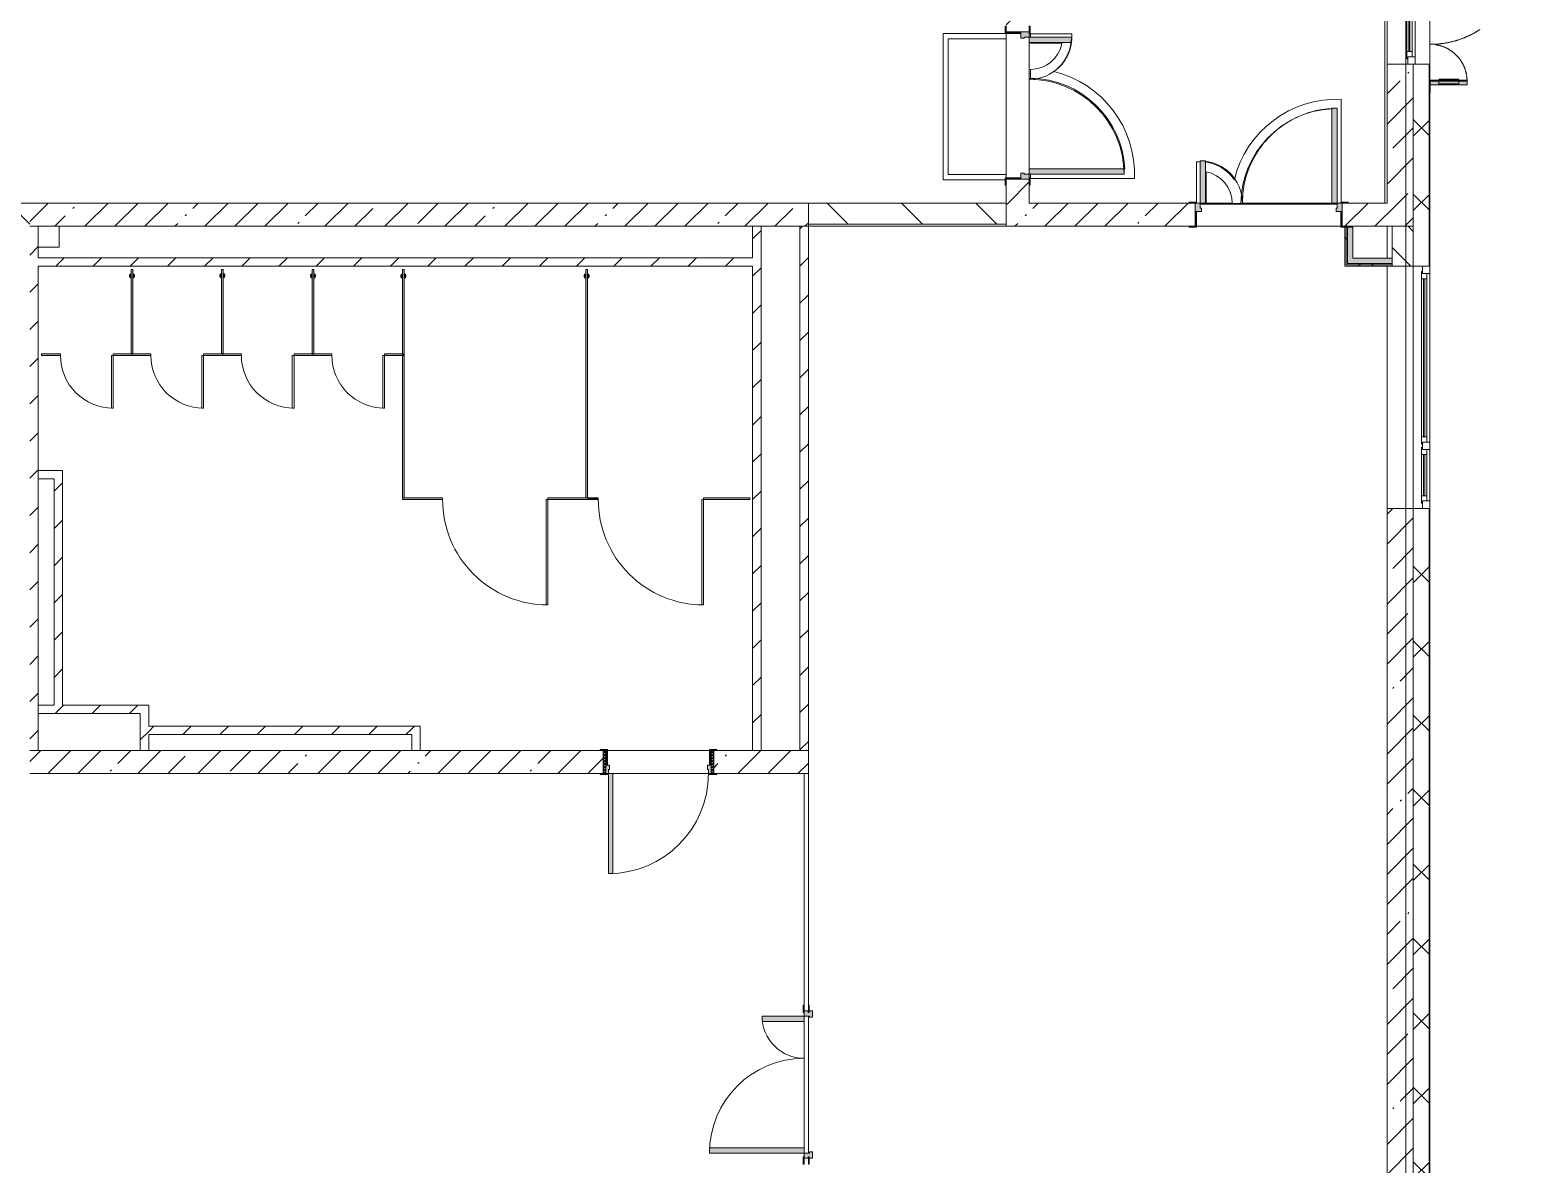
# Model space of a CAD drawing. Header units: millimetres. Extents: x 35098 to 231722, y -8553 to 29000.
# Drawn here: x 216642 to 230817, y 1470 to 12246 of the extents above; entities that cross this region are included whole.
import ezdxf

# ---------------------------------------------------------------- set-up
doc = ezdxf.new("R2010")
doc.units = ezdxf.units.MM
doc.linetypes.add('200_ШТРИХ__ш1_п0_6_', pattern=[800, 500, -300])
doc.linetypes.add('Осевая', pattern=[3175, 635, -476.25, 1587.5, -476.25])
for name, color, linetype, lineweight in [('A-DETL-MBND-1', 7, '200_ШТРИХ__ш1_п0_6_', 9), ('A-DOOR-6', 7, 'Continuous', 5), ('A-GENM-2', 7, 'Continuous', 5), ('A-GLAZ-2', 7, 'Continuous', 5), ('A-WALL', 7, 'Continuous', 9), ('A-WALL-4', 7, 'Continuous', 5), ('I-WALL-3', 7, 'Continuous', 5), ('Оси', 7, 'Continuous', 9), ('Оси-2', 7, 'Осевая', 9)]:
    doc.layers.add(name, color=color, linetype=linetype, lineweight=lineweight)
for name, color, linetype, lineweight, true_color in [('A-DOOR-2', 7, 'Continuous', 5, 0xaaaaaa), ('A-DOOR-3', 7, 'Continuous', 5, 0xe2e2e2), ('A-DOOR-FRAM-1', 7, 'Continuous', 5, 0xe2e2e2), ('A-DOOR-FRAM-2', 7, 'Continuous', 5, 0xaaaaaa), ('A-FLOR-1', 7, 'Continuous', 5, 0xaaaaaa), ('A-GENM-3', 7, 'Continuous', 5, 0xe2ddcd), ('I-WALL-2', 7, 'Continuous', 9, 0xe7e7e7)]:
    doc.layers.add(name, color=color, linetype=linetype, lineweight=lineweight, true_color=true_color)
pattern_1 = [(45, (104712.32, 0), (-176.7767, 176.7767), [])]
pattern_2 = [(45, (104712.3, 0), (-285.1231, 285.1231), []), (45, (104997.44, 0), (-285.1231, 285.1231), [504.031, -100.806, 16.764, -84.042])]
pattern_3 = [(45, (104712.3, 0), (-530.33, 530.33), []), (135, (104712.3, 0), (-530.33, -530.33), [])]

# ---------------------------------------------------------------- blocks, each defined once
blk = doc.blocks.new('110_Дверь_СКБ_2Ст - Д-5_п_ Из игровой в коридор-32679362-2_7_2_птичка')
at = {"layer": 'A-DOOR-3'}
for points in [[(612.5, 110), (662.5, 110), (662.5, 1010), (612.5, 1010), (612.5, 152.6)], [(-587.5, 110), (-587.5, 510), (-637.5, 510), (-637.5, 110)], [(712.5, -110), (712.5, 30), (697.5, 30), (697.5, -110)]]:
    blk.add_hatch(color=256, dxfattribs=at).paths.add_polyline_path(points)
h = blk.add_hatch(color=256, dxfattribs=at)
h.paths.add_polyline_path([(652.5, 30), (712.5, 30), (712.5, 110), (662.5, 110), (662.5, 60), (652.5, 60)])
h.paths.add_polyline_path([(-687.5, 30), (-627.5, 30), (-627.5, 60), (-637.5, 60), (-637.5, 110), (-687.5, 110)])
at = {"layer": 'A-DOOR-FRAM-1'}
for points in [[(-672.5, 110), (-672.5, 118), (-742.5, 118), (-742.5, 110)], [(-672.5, -110), (-672.5, 30), (-687.5, 30), (-687.5, -110)], [(767.5, 110), (767.5, 118), (697.5, 118), (697.5, 110)], [(-672.5, -118), (-672.5, -110), (-742.5, -110), (-742.5, -118)], [(767.5, -118), (767.5, -110), (697.5, -110), (697.5, -118)]]:
    blk.add_hatch(color=256, dxfattribs=at).paths.add_polyline_path(points)
at = {"layer": 'A-DOOR-2'}
for p, q in [((662.5, 1010), (612.5, 1010)), ((612.5, 1010), (612.5, 110)), ((662.5, 110), (662.5, 1010)), ((-637.5, 510), (-637.5, 110)), ((-587.5, 510), (-637.5, 510)), ((-587.5, 110), (-587.5, 510)), ((-637.5, 110), (-587.5, 110)), ((612.5, 110), (662.5, 110))]:
    blk.add_line(p, q, dxfattribs=at)
for centre, radius, start, end in [((662.5, 110), 900, 90, 180), ((-637.5, 110), 400, 360, 90)]:
    blk.add_arc(centre, radius, start, end, dxfattribs=at)
at = {"layer": 'A-DOOR-FRAM-2'}
for p, q in [((-672.5, 118), (-742.5, 118)), ((-742.5, 118), (-742.5, 110)), ((-742.5, 110), (-672.5, 110)), ((-637.5, 110), (-687.5, 110)), ((-687.5, 110), (-687.5, 30)), ((-687.5, 30), (-627.5, 30)), ((-672.5, 30), (-687.5, 30)), ((-687.5, 30), (-687.5, -110)), ((-672.5, 110), (-672.5, 118)), ((-672.5, -110), (-672.5, 30)), ((-637.5, 60), (-637.5, 110)), ((-627.5, 60), (-637.5, 60)), ((-627.5, 30), (-627.5, 60)), ((662.5, 60), (652.5, 60)), ((652.5, 60), (652.5, 30)), ((652.5, 30), (712.5, 30)), ((662.5, 110), (662.5, 60)), ((712.5, 110), (662.5, 110)), ((767.5, 118), (697.5, 118)), ((697.5, 118), (697.5, 110)), ((697.5, 110), (767.5, 110)), ((712.5, 30), (697.5, 30)), ((697.5, 30), (697.5, -110)), ((712.5, 30), (712.5, 110)), ((712.5, -110), (712.5, 30)), ((767.5, 110), (767.5, 118)), ((-672.5, -110), (-742.5, -110)), ((-742.5, -110), (-742.5, -118)), ((-742.5, -118), (-672.5, -118)), ((-687.5, -110), (-672.5, -110)), ((-672.5, -118), (-672.5, -110)), ((697.5, -110), (712.5, -110)), ((767.5, -110), (697.5, -110)), ((697.5, -110), (697.5, -118)), ((697.5, -118), (767.5, -118)), ((767.5, -118), (767.5, -110))]:
    blk.add_line(p, q, dxfattribs=at)
blk = doc.blocks.new('110_Дверь_СКБ_2Ст - Д-1_л_Лестничная клетка EIS60 2-32142534-2_7_2_птичка')
at = {"layer": 'A-DOOR-3'}
for points in [[(662, 110), (662, 1010), (612, 1010), (612, 110)], [(-588, 510), (-638, 510), (-638, 110), (-588, 110), (-588, 433)], [(712, 30), (697, 30), (697, -110), (712, -110), (712, -31)]]:
    blk.add_hatch(color=256, dxfattribs=at).paths.add_polyline_path(points)
h = blk.add_hatch(color=256, dxfattribs=at)
h.paths.add_polyline_path([(712, 110), (662, 110), (662, 60), (652, 60), (652, 30), (712, 30)])
h.paths.add_polyline_path([(-628, 30), (-628, 60), (-638, 60), (-638, 110), (-688, 110), (-688, 30)])
at = {"layer": 'A-DOOR-FRAM-1'}
for points in [[(-673, 110), (-673, 118), (-743, 118), (-743, 110)], [(-673, 30), (-688, 30), (-688, -110), (-673, -110), (-673, -31)], [(767, 110), (767, 118), (697, 118), (697, 110)], [(-673, -110), (-743, -110), (-743, -118), (-673, -118)], [(767, -118), (767, -110), (697, -110), (697, -118)]]:
    blk.add_hatch(color=256, dxfattribs=at).paths.add_polyline_path(points)
at = {"layer": 'A-DOOR-2'}
for p, q in [((662, 1010), (612, 1010)), ((612, 1010), (612, 110)), ((662, 110), (662, 1010)), ((-638, 510), (-638, 110)), ((-588, 510), (-638, 510)), ((-588, 110), (-588, 510)), ((-638, 110), (-588, 110)), ((612, 110), (662, 110))]:
    blk.add_line(p, q, dxfattribs=at)
for centre, radius, start, end in [((662, 110), 900, 90, 180), ((-638, 110), 400, 360, 90)]:
    blk.add_arc(centre, radius, start, end, dxfattribs=at)
at = {"layer": 'A-DOOR-FRAM-2'}
for p, q in [((-673, 118), (-743, 118)), ((-743, 118), (-743, 110)), ((-743, 110), (-673, 110)), ((-638, 110), (-688, 110)), ((-688, 110), (-688, 30)), ((-688, 30), (-628, 30)), ((-673, 30), (-688, 30)), ((-688, 30), (-688, -110)), ((-673, 110), (-673, 118)), ((-673, -110), (-673, 30)), ((-638, 60), (-638, 110)), ((-628, 60), (-638, 60)), ((-628, 30), (-628, 60)), ((662, 60), (652, 60)), ((652, 60), (652, 30)), ((652, 30), (712, 30)), ((662, 110), (662, 60)), ((712, 110), (662, 110)), ((767, 118), (697, 118)), ((697, 118), (697, 110)), ((697, 110), (767, 110)), ((712, 30), (697, 30)), ((697, 30), (697, -110)), ((712, 30), (712, 110)), ((712, -110), (712, 30)), ((767, 110), (767, 118)), ((-673, -110), (-743, -110)), ((-743, -110), (-743, -118)), ((-743, -118), (-673, -118)), ((-688, -110), (-673, -110)), ((-673, -118), (-673, -110)), ((697, -110), (712, -110)), ((767, -110), (697, -110)), ((697, -110), (697, -118)), ((697, -118), (767, -118)), ((767, -118), (767, -110))]:
    blk.add_line(p, q, dxfattribs=at)
blk = doc.blocks.new('110_Дверь_СКБ_1Ст_Внутренняя1 - Д-7а_л__950x2100h_Туалет-V122-2_7_2_птичка')
at = {"layer": 'A-DOOR-2'}
h = blk.add_hatch(dxfattribs=at)
h.set_pattern_fill('FP_152', color=256, style=0, pattern_type=2)
h.set_pattern_definition([(135, (1776.41, 174.685), (-14.14214, -14.14214), []), (225, (1776.41, 174.685), (14.14214, -14.14214), [])])
h.paths.add_polyline_path([(537.5, 110), (512.5, 110), (512.5, -110), (537.5, -110)])
at = {"layer": 'A-DOOR-3'}
h = blk.add_hatch(color=256, dxfattribs=at)
h.paths.add_polyline_path([(487.5, 110), (487.5, 70), (477.5, 70), (477.5, 30), (512.5, 30), (512.5, 110)])
h.paths.add_polyline_path([(-462.5, 110), (-487.5, 110), (-487.5, 30), (-452.5, 30), (-452.5, 70), (-462.5, 70)])
at = {"layer": 'A-DOOR-FRAM-1'}
for points in [[(447.5, 1060), (447.5, 110), (487.5, 110), (487.5, 1060)], [(-542.5, 118), (-542.5, 110), (-472.5, 110), (-472.5, 118)], [(-472.5, 30), (-487.5, 30), (-487.5, -110), (-472.5, -110)], [(567.5, 118), (497.5, 118), (497.5, 110), (567.5, 110)], [(512.5, 30), (497.5, 30), (497.5, -110), (512.5, -110)], [(-542.5, -110), (-542.5, -118), (-472.5, -118), (-472.5, -110)], [(567.5, -110), (497.5, -110), (497.5, -118), (567.5, -118)]]:
    blk.add_hatch(color=256, dxfattribs=at).paths.add_polyline_path(points)
at = {"layer": 'A-DOOR-FRAM-2'}
h = blk.add_hatch(dxfattribs=at)
h.set_pattern_fill('FP_153', color=256, style=0, pattern_type=2)
h.set_pattern_definition([(45, (-346.384, 174.685), (-14.1421, 14.1421), []), (135, (-346.384, 174.685), (-14.1421, -14.1421), [])])
h.paths.add_polyline_path([(-487.5, 110), (-512.5, 110), (-512.5, -110), (-487.5, -110)])
at = {"layer": 'A-DOOR-2'}
for p, q in [((487.5, 1060), (447.5, 1060)), ((447.5, 1060), (447.5, 110)), ((487.5, 110), (487.5, 1060)), ((447.5, 110), (487.5, 110))]:
    blk.add_line(p, q, dxfattribs=at)
blk.add_arc((487.5, 110), 950, 90, 180, dxfattribs=at)
at = {"layer": 'A-DOOR-FRAM-2'}
for p, q in [((-472.5, 118), (-542.5, 118)), ((-542.5, 118), (-542.5, 110)), ((-542.5, 110), (-472.5, 110)), ((-487.5, 110), (-512.5, 110)), ((-512.5, 110), (-512.5, -110)), ((-462.5, 110), (-487.5, 110)), ((-487.5, 110), (-487.5, 30)), ((-487.5, -110), (-487.5, 110)), ((-472.5, 110), (-487.5, 110)), ((-487.5, 110), (-487.5, 109)), ((-487.5, 109), (-472.5, 109)), ((-487.5, 30), (-452.5, 30)), ((-472.5, 30), (-487.5, 30)), ((-487.5, 30), (-487.5, -110)), ((-472.5, 110), (-472.5, 118)), ((-472.5, 109), (-472.5, 110)), ((-472.5, -110), (-472.5, 30)), ((-462.5, 70), (-462.5, 110)), ((-452.5, 70), (-462.5, 70)), ((-452.5, 30), (-452.5, 70)), ((487.5, 70), (477.5, 70)), ((477.5, 70), (477.5, 30)), ((477.5, 30), (512.5, 30)), ((487.5, 110), (487.5, 70)), ((512.5, 110), (487.5, 110)), ((567.5, 118), (497.5, 118)), ((497.5, 118), (497.5, 110)), ((512.5, 110), (497.5, 110)), ((497.5, 110), (497.5, 109)), ((497.5, 110), (567.5, 110)), ((497.5, 109), (512.5, 109)), ((512.5, 30), (497.5, 30)), ((497.5, 30), (497.5, -110)), ((512.5, 30), (512.5, 110)), ((537.5, 110), (512.5, 110)), ((512.5, 110), (512.5, -110)), ((512.5, 109), (512.5, 110)), ((512.5, -110), (512.5, 30)), ((537.5, -110), (537.5, 110)), ((567.5, 110), (567.5, 118)), ((-472.5, -110), (-542.5, -110)), ((-542.5, -110), (-542.5, -118)), ((-542.5, -118), (-472.5, -118)), ((-512.5, -110), (-487.5, -110)), ((-487.5, -110), (-472.5, -110)), ((-472.5, -118), (-472.5, -110)), ((497.5, -110), (512.5, -110)), ((567.5, -110), (497.5, -110)), ((497.5, -110), (497.5, -118)), ((497.5, -118), (567.5, -118)), ((512.5, -110), (537.5, -110)), ((567.5, -118), (567.5, -110))]:
    blk.add_line(p, q, dxfattribs=at)
blk = doc.blocks.new('120_Окно_СКБ_1Ст - 120_Окно_СКБ_1Ст 1200х2500_h_ с форточкой2-24160662-2_7_2_птичка')
at = {"layer": 'A-GLAZ-2'}
for p, q in [((-600, -127), (-600, -57)), ((-600, -57), (-530, -57)), ((600, -57), (-600, -57)), ((-530, -127), (-600, -127)), ((-600, -127), (-550, -127)), ((-530, -127), (-550, -127)), ((-550, -127), (-550, -137)), ((-550, -137), (550, -137)), ((550, -137), (-550, -137)), ((-530, -57), (-530, -127)), ((530, -87), (-530, -87)), ((-530, -87), (-530, -127)), ((-480, -137), (-480, -87)), ((-480, -107), (480, -107)), ((480, -117), (-480, -117)), ((480, -137), (480, -87)), ((530, -127), (530, -57)), ((530, -57), (600, -57)), ((530, -127), (530, -87)), ((600, -127), (530, -127)), ((550, -127), (530, -127)), ((550, -127), (600, -127)), ((550, -137), (550, -127)), ((600, -57), (600, -127))]:
    blk.add_line(p, q, dxfattribs=at)
blk = doc.blocks.new('120_Окно_СКБ_2Ст_Фрамуга сверху - 120_Окно_СКБ_2Ст_2300х2500_h_ ДОО-22877051-2_7_2_птичка')
at = {"layer": 'A-GLAZ-2'}
for p, q in [((-1150, 13), (-1150, 83)), ((-1150, 83), (-1080, 83)), ((1150, 83), (-1150, 83)), ((-1080, 13), (-1150, 13)), ((-1150, 13), (-1100, 13)), ((-1080, 13), (-1100, 13)), ((-1100, 13), (-1100, 3)), ((-1100, 3), (540, 3)), ((540, 3), (-1100, 3)), ((-1080, 83), (-1080, 13)), ((-1080, 83), (1080, 83)), ((520, 53), (-1080, 53)), ((-1080, 53), (-1080, 13)), ((-1030, 3), (-1030, 53)), ((-1030, 33), (470, 33)), ((470, 23), (-1030, 23)), ((470, 3), (470, 53)), ((520, 13), (520, 83)), ((520, 83), (590, 83)), ((520, 13), (520, 53)), ((590, 13), (520, 13)), ((540, 13), (520, 13)), ((540, 13), (570, 13)), ((540, 13), (570, 13)), ((540, 3), (540, 13)), ((590, 13), (570, 13)), ((570, 13), (570, 3)), ((570, 3), (1100, 3)), ((1100, 3), (570, 3)), ((590, 83), (590, 13)), ((1080, 53), (590, 53)), ((590, 53), (590, 13)), ((640, 3), (640, 53)), ((640, 33), (1030, 33)), ((1030, 23), (640, 23)), ((1030, 3), (1030, 53)), ((1080, 13), (1080, 83)), ((1080, 83), (1150, 83)), ((1080, 13), (1080, 53)), ((1150, 13), (1080, 13)), ((1100, 13), (1080, 13)), ((1100, 13), (1150, 13)), ((1100, 3), (1100, 13)), ((1150, 83), (1150, 13))]:
    blk.add_line(p, q, dxfattribs=at)
blk = doc.blocks.new('Дверь_Витражная_СКБ_2Ст - ВН-6-31912847-2_7_2_птичка')
at = {"layer": 'A-DETL-MBND-1'}
for points in [[(-643, -370), (-598, -370), (-598, -20), (-643, -20)], [(562, -884), (607, -884), (607, -20), (562, -20)]]:
    blk.add_hatch(color=256, dxfattribs=at).paths.add_polyline_path(points)
for p, q in [((-607, -20), (-715, -20)), ((-715, -20), (-607, -20)), ((-598, -20), (-643, -20)), ((-643, -370), (-643, -20)), ((-598, -20), (-643, -20)), ((-643, -20), (-643, -370)), ((-643, -100), (-598, -100)), ((-633, -290), (-633, -100)), ((-607, -370), (-607, -20)), ((-598, -370), (-598, -20)), ((-598, -370), (-598, -20)), ((-589, -290), (-589, -100)), ((553, -804), (553, -100)), ((562, -20), (607, -20)), ((562, -884), (562, -20)), ((562, -20), (562, -884)), ((607, -20), (562, -20)), ((607, -100), (562, -100)), ((597, -804), (597, -100)), ((607, -884), (607, -20)), ((607, -884), (607, -20)), ((607, -20), (715, -20)), ((607, -20), (715, -20)), ((607, -884), (607, -20)), ((-643, -290), (-598, -290)), ((-643, -370), (-598, -370)), ((-643, -370), (-598, -370)), ((607, -804), (562, -804)), ((607, -884), (562, -884)), ((562, -884), (607, -884))]:
    blk.add_line(p, q, dxfattribs=at)
for centre, radius, start, end in [((-607, -20), 350, 270, 0), ((607, -20), 864, 180, 270)]:
    blk.add_arc(centre, radius, start, end, dxfattribs=at)
blk = doc.blocks.new('131_Сантехническая перегородка_Дверь 5 - СД-1-V208-2_7_2_птичка')
at = {"layer": 'A-GENM-3'}
for points in [[(70, 8), (70, -8), (250, -8), (250, 8)], [(750, 8), (750, -8), (930, -8), (930, 8)]]:
    blk.add_hatch(color=256, dxfattribs=at).paths.add_polyline_path(points)
at = {"layer": 'A-DOOR-6'}
for p, q in [((266, 508), (250, 508)), ((250, 8), (250, 508)), ((266, 8), (266, 508)), ((266, 8), (250, 8))]:
    blk.add_line(p, q, dxfattribs=at)
blk.add_arc((250, 8), 500, 360, 90, dxfattribs=at)
at = {"layer": 'A-GENM-2'}
for p, q in [((250, 8), (70, 8)), ((70, 8), (70, -8)), ((250, -8), (250, 8)), ((930, 8), (750, 8)), ((750, 8), (750, -8)), ((930, -8), (930, 8)), ((70, -8), (250, -8)), ((750, -8), (930, -8))]:
    blk.add_line(p, q, dxfattribs=at)
blk = doc.blocks.new('131_Сантехническая перегородка 6 - СП-1-V206-2_7_2_птичка')
at = {"layer": 'A-GENM-3'}
blk.add_hatch(color=256, dxfattribs=at).paths.add_polyline_path([(800, 8), (0, 8), (0, -8), (800, -8)])
at = {"layer": 'A-GENM-2'}
for p, q in [((800, 8), (0, 8)), ((0, 8), (0, -8)), ((800, -8), (800, 8)), ((0, -8), (800, -8))]:
    blk.add_line(p, q, dxfattribs=at)
at = {"layer": 'A-GENM-2', "flags": 128}
for points in [[(71, 8), (71, 9), (71, 9), (70, 9), (70, 10), (70, 10), (69, 11), (69, 11), (68, 12), (68, 12), (67, 12), (67, 13), (66, 13), (66, 13), (65, 14), (65, 14), (64, 14), (64, 14), (63, 14), (62, 15), (62, 15), (61, 15), (61, 15), (60, 15), (59, 15), (59, 15), (58, 15), (58, 15), (57, 15), (56, 15), (56, 15), (55, 15), (55, 15), (54, 14), (54, 14), (53, 14), (52, 14), (52, 13), (51, 13), (51, 13), (50, 13), (50, 12), (49, 12), (49, 11), (48, 11), (48, 11), (48, 10), (47, 10), (47, 9), (46, 9), (46, 8), (46, 8)], [(46, -8), (46, -9), (47, -9), (47, -9), (47, -10), (48, -10), (48, -11), (49, -11), (49, -12), (50, -12), (50, -12), (51, -13), (51, -13), (52, -13), (52, -14), (53, -14), (53, -14), (54, -14), (54, -14), (55, -15), (56, -15), (56, -15), (57, -15), (57, -15), (58, -15), (59, -15), (59, -15), (60, -15), (60, -15), (61, -15), (62, -15), (62, -15), (63, -15), (63, -14), (64, -14), (64, -14), (65, -14), (66, -13), (66, -13), (67, -13), (67, -13), (68, -12), (68, -12), (69, -11), (69, -11), (69, -11), (70, -10), (70, -10), (71, -9), (71, -9), (71, -8), (71, -8)]]:
    blk.add_lwpolyline(points, dxfattribs=at)
at = {"layer": 'A-GENM-2'}
for radius, start, end in [(24.6, 19.9113, 160.0887), (17.6, 45, 135), (17.6, 45, 135), (15.1, 45, 135), (24.6, 199.9113, 340.0887), (17.6, 225, 315), (17.6, 225, 315), (15.1, 225, 315)]:
    blk.add_arc((59, 0), radius, start, end, dxfattribs=at)
blk = doc.blocks.new('131_Сантехническая перегородка 7 - СП-1-V205-2_7_2_птичка')
at = {"layer": 'A-GENM-3'}
blk.add_hatch(color=256, dxfattribs=at).paths.add_polyline_path([(2166, 8), (-4, 8), (-4, -8), (2166, -8)])
at = {"layer": 'A-GENM-2'}
for p, q in [((2166, 8), (-4, 8)), ((-4, 8), (-4, -8)), ((2166, -8), (2166, 8)), ((-4, -8), (2166, -8))]:
    blk.add_line(p, q, dxfattribs=at)
at = {"layer": 'A-GENM-2', "flags": 128}
for points in [[(71, 8), (71, 9), (71, 9), (70, 9), (70, 10), (70, 10), (69, 11), (69, 11), (68, 12), (68, 12), (67, 12), (67, 13), (66, 13), (66, 13), (65, 14), (65, 14), (64, 14), (64, 14), (63, 14), (62, 15), (62, 15), (61, 15), (61, 15), (60, 15), (59, 15), (59, 15), (58, 15), (58, 15), (57, 15), (56, 15), (56, 15), (55, 15), (55, 15), (54, 14), (54, 14), (53, 14), (52, 14), (52, 13), (51, 13), (51, 13), (50, 13), (50, 12), (49, 12), (49, 11), (48, 11), (48, 11), (48, 10), (47, 10), (47, 9), (46, 9), (46, 8), (46, 8)], [(46, -8), (46, -9), (47, -9), (47, -9), (47, -10), (48, -10), (48, -11), (49, -11), (49, -12), (50, -12), (50, -12), (51, -13), (51, -13), (52, -13), (52, -14), (53, -14), (53, -14), (54, -14), (54, -14), (55, -15), (56, -15), (56, -15), (57, -15), (57, -15), (58, -15), (59, -15), (59, -15), (60, -15), (60, -15), (61, -15), (62, -15), (62, -15), (63, -15), (63, -14), (64, -14), (64, -14), (65, -14), (66, -13), (66, -13), (67, -13), (67, -13), (68, -12), (68, -12), (69, -11), (69, -11), (69, -11), (70, -10), (70, -10), (71, -9), (71, -9), (71, -8), (71, -8)]]:
    blk.add_lwpolyline(points, dxfattribs=at)
at = {"layer": 'A-GENM-2'}
for radius, start, end in [(24.6, 19.9113, 160.0887), (17.6, 45, 135), (17.6, 45, 135), (15.1, 45, 135), (24.6, 199.9113, 340.0887), (17.6, 225, 315), (17.6, 225, 315), (15.1, 225, 315)]:
    blk.add_arc((59, 0), radius, start, end, dxfattribs=at)
blk = doc.blocks.new('131_Сантехническая перегородка_Дверь МГН - СД-1-V207-2_7_2_птичка')
at = {"layer": 'A-GENM-3'}
for points in [[(-370, 8), (-370, -8), (10, -8), (10, 8)], [(1010, 8), (1010, -8), (1390, -8), (1390, 8)]]:
    blk.add_hatch(color=256, dxfattribs=at).paths.add_polyline_path(points)
at = {"layer": 'A-DOOR-6'}
for p, q in [((10, 1008), (26, 1008)), ((10, 8), (10, 1008)), ((26, 8), (26, 1008)), ((10, 8), (26, 8))]:
    blk.add_line(p, q, dxfattribs=at)
blk.add_arc((10, 8), 1000, 360, 90, dxfattribs=at)
at = {"layer": 'A-GENM-2'}
for p, q in [((10, 8), (-370, 8)), ((-370, 8), (-370, -8)), ((10, -8), (10, 8)), ((1390, 8), (1010, 8)), ((1010, 8), (1010, -8)), ((1390, -8), (1390, 8)), ((-370, -8), (10, -8)), ((1010, -8), (1390, -8))]:
    blk.add_line(p, q, dxfattribs=at)
blk = doc.blocks.new('131_Сантехническая перегородка_Дверь МГН 2 - СД-1-V209-2_7_2_птичка')
at = {"layer": 'A-GENM-3'}
for points in [[(10, 8), (-430, 8), (-430, -8), (10, -8)], [(1010, 8), (1010, -8), (1110, -8), (1110, 8)]]:
    blk.add_hatch(color=256, dxfattribs=at).paths.add_polyline_path(points)
at = {"layer": 'A-DOOR-6'}
for p, q in [((10, 1008), (26, 1008)), ((10, 8), (10, 1008)), ((26, 8), (26, 1008)), ((10, 8), (26, 8))]:
    blk.add_line(p, q, dxfattribs=at)
blk.add_arc((10, 8), 1000, 360, 90, dxfattribs=at)
at = {"layer": 'A-GENM-2'}
for p, q in [((10, 8), (-430, 8)), ((-430, 8), (-430, -8)), ((10, -8), (10, 8)), ((1110, 8), (1010, 8)), ((1010, 8), (1010, -8)), ((1110, -8), (1110, 8)), ((-430, -8), (10, -8)), ((1010, -8), (1110, -8))]:
    blk.add_line(p, q, dxfattribs=at)
blk = doc.blocks.new('110_Дверь_СКБ_2Ст - Д-5_п__в составе перегородки _не входит в спец__-32680317-2_7_2_птичка')
at = {"layer": 'A-DOOR-3'}
h = blk.add_hatch(color=256, dxfattribs=at)
h.paths.add_polyline_path([(712, -20), (712, 60), (652, 60), (652, 30), (662, 30), (662, -20)])
h.paths.add_polyline_path([(-628, 60), (-688, 60), (-688, -20), (-638, -20), (-638, 30), (-628, 30)])
for points in [[(-588, -420), (-588, -20), (-638, -20), (-638, -420)], [(662, -20), (612, -20), (612, -920), (662, -920)]]:
    blk.add_hatch(color=256, dxfattribs=at).paths.add_polyline_path(points)
at = {"layer": 'A-DOOR-FRAM-1'}
for points in [[(-673, 28), (-743, 28), (-743, 20), (-673, 20)], [(767, 28), (697, 28), (697, 20), (767, 20)], [(-673, -20), (-743, -20), (-743, -28), (-673, -28)], [(767, -20), (697, -20), (697, -28), (767, -28)]]:
    blk.add_hatch(color=256, dxfattribs=at).paths.add_polyline_path(points)
at = {"layer": 'A-DOOR-2'}
for p, q in [((-638, -20), (-588, -20)), ((-638, -420), (-638, -20)), ((-588, -20), (-588, -420)), ((612, -20), (662, -20)), ((612, -920), (612, -20)), ((662, -20), (662, -920)), ((-588, -420), (-638, -420)), ((662, -920), (612, -920))]:
    blk.add_line(p, q, dxfattribs=at)
for centre, radius, start, end in [((-638, -20), 400, 270, 0), ((662, -20), 900, 180, 270)]:
    blk.add_arc(centre, radius, start, end, dxfattribs=at)
at = {"layer": 'A-DOOR-FRAM-2'}
for p, q in [((-743, 28), (-673, 28)), ((-743, 20), (-743, 28)), ((-673, 20), (-743, 20)), ((-688, 60), (-628, 60)), ((-688, -20), (-688, 60)), ((-688, 20), (-673, 20)), ((-688, 19), (-688, 20)), ((-673, 19), (-688, 19)), ((-673, 28), (-673, 20)), ((-673, 20), (-673, 19)), ((-638, 30), (-638, -20)), ((-628, 30), (-638, 30)), ((-628, 60), (-628, 30)), ((652, 60), (712, 60)), ((652, 30), (652, 60)), ((662, 30), (652, 30)), ((662, -20), (662, 30)), ((697, 20), (697, 28)), ((697, 28), (767, 28)), ((697, 19), (697, 20)), ((697, 20), (712, 20)), ((767, 20), (697, 20)), ((712, 19), (697, 19)), ((712, 60), (712, -20)), ((712, 20), (712, 19)), ((767, 28), (767, 20)), ((-743, -20), (-673, -20)), ((-743, -28), (-743, -20)), ((-673, -28), (-743, -28)), ((-638, -20), (-688, -20)), ((-673, -20), (-673, -28)), ((712, -20), (662, -20)), ((697, -28), (697, -20)), ((697, -20), (767, -20)), ((767, -28), (697, -28)), ((767, -20), (767, -28))]:
    blk.add_line(p, q, dxfattribs=at)

msp = doc.modelspace()

# ---------------------------------------------------------------- hatches: boundary and pattern name
at = {"layer": 'A-WALL-4'}
h = msp.add_hatch(dxfattribs=at)
h.set_pattern_fill('FP_103', color=256, style=0, pattern_type=2)
h.set_pattern_definition([(45, (104712.3, 0), (-353.5534, 353.5534), []), (135, (104712.3, 0), (-353.5534, -353.5534), [])])
h.paths.add_polyline_path([(229792.3, -250), (229942.3, -250), (229942.3, 7700), (229792.3, 7700), (229792.3, -100)])
h.paths.add_polyline_path([(229942.3, 10000), (229942.3, 11920), (229792.3, 11920), (229792.3, 10000)])
h.paths.add_polyline_path([(229942.3, 13120), (229942.3, 21400), (229792.3, 21400), (229792.3, 13120)])
h = msp.add_hatch(dxfattribs=at)
h.set_pattern_fill('FP_113', color=256, style=0, pattern_type=2)
h.set_pattern_definition([(135, (104712.32, 0), (-176.7767, -176.7767), [])])
h.paths.add_polyline_path([(229711.8, 10000), (229792.3, 10000), (229792.3, 10380), (229592.3, 10380), (229592.3, 10000)])
at = {"layer": 'I-WALL-2'}
for points in [[(229217.3, 10025), (229217.3, 10370), (229167.3, 10370), (229167.3, 10025)], [(229217.3, 10025), (229592.3, 10025), (229592.3, 10075), (229217.3, 10075), (229217.3, 10064.1)]]:
    msp.add_hatch(color=256, dxfattribs=at).paths.add_polyline_path(points)
at = {"layer": 'I-WALL-3'}
h = msp.add_hatch(dxfattribs=at)
h.set_pattern_fill('FP_111', color=256, style=0, pattern_type=2)
h.set_pattern_definition(pattern_2)
h.paths.add_polyline_path([(229711.8, 10600), (229792.3, 10600), (229792.3, 11920), (229542.3, 11920), (229542.3, 10600)])
h.paths.add_polyline_path([(229792.3, 13120), (229792.3, 21400), (229542.3, 21400), (229542.3, 13120), (229711.8, 13120)])
h = msp.add_hatch(dxfattribs=at)
h.set_pattern_fill('FP_111', color=256, style=0, pattern_type=2)
h.set_pattern_definition(pattern_2)
h.paths.add_polyline_path([(226001.7, 10600), (226142.3, 10600), (226142.3, 10825), (225922.3, 10825), (225922.3, 10600)])
h.paths.add_polyline_path([(226001.7, 12225), (226142.3, 12225), (226142.3, 13400), (225922.3, 13400), (225922.3, 12225)])
h.paths.add_polyline_path([(225935.5, 13900), (226142.3, 13900), (226142.3, 18600), (225922.3, 18600), (225922.3, 13900)])
h = msp.add_hatch(dxfattribs=at)
h.set_pattern_fill('FP_114', color=256, style=0, pattern_type=2)
h.set_pattern_definition([(135, (104712.3, 0), (-353.5534, -353.5534), [])])
h.paths.add_polyline_path([(224042.3, 10400), (225922.3, 10400), (225922.3, 10600), (224042.3, 10600)])
h.paths.add_polyline_path([(212088.9, 10400), (212417.3, 10400), (212417.3, 10600), (212062.3, 10600), (212062.3, 10400)])
h.paths.add_polyline_path([(216262.8, 10400), (216642.3, 10400), (216642.3, 10600), (215892.3, 10600), (215892.3, 10400), (215922.3, 10400)])
h.paths.add_polyline_path([(213817.3, 10400), (214942.3, 10400), (214942.3, 10600), (213817.3, 10600), (213817.3, 10520)])
h = msp.add_hatch(dxfattribs=at)
h.set_pattern_fill('FP_111', color=256, style=0, pattern_type=2)
h.set_pattern_definition(pattern_2)
h.paths.add_polyline_path([(223962.3, 10380), (224042.3, 10380), (224042.3, 10600), (216642.3, 10600), (216642.3, 10380), (220436.6, 10380)])
h = msp.add_hatch(dxfattribs=at)
h.set_pattern_fill('FP_111', color=256, style=0, pattern_type=2)
h.set_pattern_definition(pattern_2)
h.paths.add_polyline_path([(225922.3, 10380), (227717.3, 10380), (227717.3, 10600), (225922.3, 10600), (225922.3, 10400)])
h.paths.add_polyline_path([(229792.3, 10380), (229792.3, 10600), (229117.3, 10600), (229117.3, 10380), (229711.8, 10380)])
h = msp.add_hatch(dxfattribs=at)
h.set_pattern_fill('FP_115', color=256, style=0, pattern_type=2)
h.set_pattern_definition(pattern_1)
h.paths.add_polyline_path([(216722.3, 5400), (216722.3, 10380), (216642.3, 10380), (216642.3, 5400)])
h = msp.add_hatch(dxfattribs=at)
h.set_pattern_fill('FP_115', color=256, style=0, pattern_type=2)
h.set_pattern_definition(pattern_1)
h.paths.add_polyline_path([(223512.3, 5400), (223592.3, 5400), (223592.3, 10380), (223512.3, 10380), (223512.3, 5436.5)])
h = msp.add_hatch(dxfattribs=at)
h.set_pattern_fill('FP_115', color=256, style=0, pattern_type=2)
h.set_pattern_definition(pattern_1)
h.paths.add_polyline_path([(224042.3, 5400), (224042.3, 10380), (223962.3, 10380), (223962.3, 5400)])
h = msp.add_hatch(dxfattribs=at)
h.set_pattern_fill('FP_215', color=256, style=0, pattern_type=2)
h.set_pattern_definition(pattern_3)
h.paths.add_polyline_path([(229154.8, 10000), (229154.8, 10370), (229142.3, 10370), (229142.3, 10000)])
h = msp.add_hatch(dxfattribs=at)
h.set_pattern_fill('FP_215', color=256, style=0, pattern_type=2)
h.set_pattern_definition(pattern_3)
h.paths.add_polyline_path([(229167.3, 10012.5), (229167.3, 10370), (229154.8, 10370), (229154.8, 10012.5)])
h = msp.add_hatch(dxfattribs=at)
h.set_pattern_fill('FP_115', color=256, style=0, pattern_type=2)
h.set_pattern_definition(pattern_1)
h.paths.add_polyline_path([(216722.3, 10000), (223512.3, 10000), (223512.3, 10080), (216722.3, 10080), (216722.3, 10064.1)])
h = msp.add_hatch(dxfattribs=at)
h.set_pattern_fill('FP_215', color=256, style=0, pattern_type=2)
h.set_pattern_definition(pattern_3)
h.paths.add_polyline_path([(229154.8, 10000), (229592.3, 10000), (229592.3, 10012.5), (229154.8, 10012.5)])
h = msp.add_hatch(dxfattribs=at)
h.set_pattern_fill('FP_215', color=256, style=0, pattern_type=2)
h.set_pattern_definition(pattern_3)
h.paths.add_polyline_path([(229592.3, 10012.5), (229592.3, 10025), (229167.3, 10025), (229167.3, 10012.5), (229217.3, 10012.5)])
h = msp.add_hatch(dxfattribs=at)
h.set_pattern_fill('FP_115', color=256, style=0, pattern_type=2)
h.set_pattern_definition(pattern_1)
h.paths.add_polyline_path([(216952.3, 5830), (216952.3, 7980), (216872.3, 7980), (216872.3, 5830)])
h = msp.add_hatch(dxfattribs=at)
h.set_pattern_fill('FP_111', color=256, style=0, pattern_type=2)
h.set_pattern_definition(pattern_2)
h.paths.add_polyline_path([(229542.3, -100), (229792.3, -100), (229792.3, 7700), (229542.3, 7700), (229542.3, 150)])
h = msp.add_hatch(dxfattribs=at)
h.set_pattern_fill('FP_115', color=256, style=0, pattern_type=2)
h.set_pattern_definition(pattern_1)
h.paths.add_polyline_path([(214462.3, 6620), (214992.3, 6620), (214992.3, 6700), (214462.3, 6700)])
h.paths.add_polyline_path([(215942.3, 6620), (216642.3, 6620), (216642.3, 6700), (215942.3, 6700)])
h = msp.add_hatch(dxfattribs=at)
h.set_pattern_fill('FP_115', color=256, style=0, pattern_type=2)
h.set_pattern_definition(pattern_1)
h.paths.add_polyline_path([(216726.5, 5750), (217692.3, 5750), (217692.3, 5830), (216722.3, 5830), (216722.3, 5750)])
h = msp.add_hatch(dxfattribs=at)
h.set_pattern_fill('FP_115', color=256, style=0, pattern_type=2)
h.set_pattern_definition(pattern_1)
h.paths.add_polyline_path([(217692.3, 5400), (217772.3, 5400), (217772.3, 5830), (217692.3, 5830), (217692.3, 5750)])
h = msp.add_hatch(dxfattribs=at)
h.set_pattern_fill('FP_115', color=256, style=0, pattern_type=2)
h.set_pattern_definition(pattern_1)
h.paths.add_polyline_path([(220272.3, 5550), (220272.3, 5630), (217772.3, 5630), (217772.3, 5550)])
h = msp.add_hatch(dxfattribs=at)
h.set_pattern_fill('FP_115', color=256, style=0, pattern_type=2)
h.set_pattern_definition(pattern_1)
h.paths.add_polyline_path([(220352.3, 5400), (220352.3, 5630), (220272.3, 5630), (220272.3, 5400)])
h = msp.add_hatch(dxfattribs=at)
h.set_pattern_fill('FP_111', color=256, style=0, pattern_type=2)
h.set_pattern_definition(pattern_2)
h.paths.add_polyline_path([(224042.3, 5180), (224042.3, 5400), (223142.3, 5400), (223142.3, 5180), (224002.3, 5180)])
h.paths.add_polyline_path([(216642.3, 5180), (222092.3, 5180), (222092.3, 5400), (216642.3, 5400)])

# ---------------------------------------------------------------- linework, layer by layer
at = {"layer": 'A-FLOR-1'}
for p, q in [((229521.3, 10600), (229521.3, 13450)), ((225322.3, 12211.1), (225322.3, 10821.8)), ((225914.3, 12211.1), (225322.3, 12211.1)), ((225922.3, 12161.1), (225922.3, 12210)), ((226546.2, 12208.3), (226152.6, 12208.3)), ((226152.6, 12208.3), (226152.6, 12175)), ((225372.3, 10871.8), (225372.3, 12161.1)), ((225372.3, 12161.1), (225922.3, 12161.1)), ((226152.6, 12125), (226152.6, 12118.3)), ((226152.6, 12118.3), (226452.3, 12118.3)), ((226152.6, 11869.8), (226152.6, 11786.7)), ((229016.2, 11495.1), (229016.2, 10597.4)), ((229106.2, 10608), (229106.2, 11585.5)), ((227050.4, 10924.2), (227042.3, 10924.2)), ((227732.1, 10990.9), (227732.1, 10608)), ((225322.3, 10821.8), (225914.3, 10821.8)), ((225922.3, 10871.8), (225372.3, 10871.8)), ((225922.3, 10840), (225922.3, 10871.8)), ((226152.6, 10875), (226152.6, 10834.2)), ((226152.6, 10834.2), (227140.7, 10834.2)), ((227822.1, 10597.4), (227822.1, 10897.1)), ((227767.3, 10597.4), (227822.1, 10597.4)), ((227767.3, 10590), (229067.3, 10590)), ((228070.6, 10597.4), (228153.7, 10597.4)), ((229016.2, 10597.4), (229067.3, 10597.4)), ((216922.3, 10380), (216922.3, 10180)), ((225922.3, 10380), (224042.3, 10380)), ((216922.3, 10180), (216722.3, 10180))]:
    msp.add_line(p, q, dxfattribs=at)
for centre, radius, start, end in [((226152.6, 12174.8), 395, 304.42231, 4.87345), ((226152.6, 12174.8), 305, 270, 349.33549), ((226141.6, 10876.8), 910, 2.99005, 89.3074), ((226141.6, 10876.8), 1000, 357.56236, 76.45029), ((229063.6, 10586.4), 1000, 87.56236, 166.45029), ((229063.6, 10586.4), 910, 92.99005, 179.3074), ((227765.6, 10597.4), 395, 89.75521, 94.87345), ((227765.6, 10597.4), 395, 34.42231, 82.4559), ((227765.6, 10597.4), 305, 360, 79.33549)]:
    msp.add_arc(centre, radius, start, end, dxfattribs=at)
at = {"layer": 'A-WALL'}
for p, q in [((229792.3, 11920), (229792.3, 10600)), ((229942.3, 10000), (229942.3, 11920)), ((229945.3, 10000), (229945.3, 11920)), ((224042.3, 10600), (224042.3, 10400)), ((225922.3, 10400), (225922.3, 10600)), ((216722.3, 10380), (216642.3, 10380)), ((224042.3, 10380), (223962.3, 10380)), ((229154.8, 10012.5), (229154.8, 10370)), ((229167.3, 10025), (229167.3, 10370)), ((229792.3, 10380), (229592.3, 10380)), ((229792.3, 10380), (229792.3, 10000)), ((229592.3, 10012.5), (229154.8, 10012.5)), ((229592.3, 10025), (229167.3, 10025)), ((229942.3, -250), (229942.3, 7700)), ((229945.3, -253), (229945.3, 7700)), ((216642.3, 5400), (216722.3, 5400)), ((223512.3, 5400), (223592.3, 5400)), ((224042.3, 5400), (223962.3, 5400)), ((224042.3, 5180), (224002.3, 5180))]:
    msp.add_line(p, q, dxfattribs=at)
at = {"layer": 'A-WALL-4'}
for p, q in [((229950.3, -258), (229950.3, 21558)), ((229950.3, 11920), (229792.3, 11920)), ((229792.3, 10600), (229792.3, 10380)), ((229592.3, 10380), (229592.3, 10075)), ((229592.3, 10000), (229950.3, 10000)), ((229950.3, 7700), (229792.3, 7700))]:
    msp.add_line(p, q, dxfattribs=at)
at = {"layer": 'I-WALL-3'}
for p, q in [((229542.3, 18412.5), (229542.3, 10600)), ((225922.3, 10871.8), (225922.3, 12161.1)), ((226142.3, 12125), (226142.3, 10925)), ((229792.3, 11920), (229542.3, 11920)), ((225922.3, 10770), (225922.3, 10600)), ((226142.3, 10600), (226142.3, 10770)), ((225922.3, 10600), (215922.3, 10600)), ((227662.3, 10600), (226142.3, 10600)), ((227822.1, 10600), (228070.4, 10600)), ((228153.9, 10600), (229016.2, 10600)), ((229542.3, 10600), (229172.3, 10600)), ((216722.3, 10080), (216722.3, 10380)), ((216722.3, 10380), (223962.3, 10380)), ((223512.3, 10380), (223512.3, 10080)), ((223592.3, 5400), (223592.3, 10380)), ((223962.3, 10380), (223962.3, 5400)), ((224042.3, 10400), (225922.3, 10400)), ((224042.3, 5400), (224042.3, 10400)), ((225922.3, 10400), (225922.3, 10380)), ((225922.3, 10380), (227662.3, 10380)), ((229102.3, 10380), (227732.3, 10380)), ((229142.3, 10370), (229142.3, 10000)), ((229217.3, 10370), (229142.3, 10370)), ((229172.3, 10380), (229592.3, 10380)), ((229217.3, 10075), (229217.3, 10370)), ((229542.3, 10075), (229542.3, 10380)), ((223512.3, 10080), (216722.3, 10080)), ((229592.3, 10075), (229217.3, 10075)), ((229592.3, 10000), (229592.3, 10075)), ((216722.3, 5400), (216722.3, 10000)), ((216722.3, 10000), (223512.3, 10000)), ((223512.3, 10000), (223512.3, 5400)), ((229142.3, 10000), (229592.3, 10000)), ((229542.3, 10000), (229542.3, 150)), ((229792.3, -100), (229792.3, 10000)), ((216952.3, 8060), (216722.3, 8060)), ((216722.3, 7980), (216872.3, 7980)), ((216872.3, 7980), (216872.3, 5830)), ((216952.3, 5830), (216952.3, 8060)), ((229792.3, 7700), (229542.3, 7700)), ((216872.3, 5830), (216722.3, 5830)), ((217772.3, 5830), (216952.3, 5830)), ((217772.3, 5630), (217772.3, 5830)), ((216722.3, 5750), (217692.3, 5750)), ((217692.3, 5750), (217692.3, 5400)), ((220352.3, 5630), (217772.3, 5630)), ((217772.3, 5550), (220272.3, 5550)), ((217772.3, 5400), (217772.3, 5550)), ((220272.3, 5550), (220272.3, 5400)), ((220352.3, 5400), (220352.3, 5630)), ((222062.3, 5400), (216722.3, 5400)), ((222132.3, 5400), (223102.3, 5400)), ((223512.3, 5400), (223172.3, 5400)), ((223962.3, 5400), (223592.3, 5400)), ((224042.3, 2980), (224042.3, 5400)), ((216642.3, 5180), (222062.3, 5180)), ((223092.3, 5180), (222182.3, 5180)), ((223172.3, 5180), (224002.3, 5180)), ((224002.3, 5180), (224002.3, 2980)), ((224042.3, 2875), (224042.3, 1575)), ((224002.3, 1625), (224002.3, 2825))]:
    msp.add_line(p, q, dxfattribs=at)
at = {"layer": 'Оси'}
for p, q in [((229722.3, 10029.8), (229722.3, 21915.1)), ((229722.3, -1906.3), (229722.3, 9979))]:
    msp.add_line(p, q, dxfattribs=at)
at = {"layer": 'Оси-2'}
msp.add_line((229722.3, 9979), (229722.3, 10029.8), dxfattribs=at)

# ---------------------------------------------------------------- block references
at = {"layer": 'A-DETL-MBND-1', "rotation": 89.99999999999957}
msp.add_blockref('Дверь_Витражная_СКБ_2Ст - ВН-6-31912847-2_7_2_птичка', (229933.3, 12365), dxfattribs=at)
at = {"layer": 'A-DOOR-2'}
for name, p, rotation in [('110_Дверь_СКБ_2Ст - Д-1_л_Лестничная клетка EIS60 2-32142534-2_7_2_птичка', (226032.3, 11537.5), 269.9999999999999), ('110_Дверь_СКБ_1Ст_Внутренняя1 - Д-7а_л__950x2100h_Туалет-V122-2_7_2_птичка', (222629.8, 5290), 180), ('110_Дверь_СКБ_2Ст - Д-5_п__в составе перегородки _не входит в спец__-32680317-2_7_2_птичка', (224022.3, 2237.5), 270)]:
    msp.add_blockref(name, p, dxfattribs=dict(at, rotation=rotation))
msp.add_blockref('110_Дверь_СКБ_2Ст - Д-5_п_ Из игровой в коридор-32679362-2_7_2_птичка', (228404.8, 10490), dxfattribs=at)
at = {"layer": 'A-GENM-2'}
for name, p, rotation in [('131_Сантехническая перегородка 6 - СП-1-V206-2_7_2_птичка', (217613.3, 9968), 270.0000000000007), ('131_Сантехническая перегородка 6 - СП-1-V206-2_7_2_птичка', (218473.3, 9968), 270.0000000000007), ('131_Сантехническая перегородка 6 - СП-1-V206-2_7_2_птичка', (219333.3, 9968), 270.0000000000007), ('131_Сантехническая перегородка 7 - СП-1-V205-2_7_2_птичка', (220193.3, 9964.9), 269.9999999999999), ('131_Сантехническая перегородка 7 - СП-1-V205-2_7_2_птичка', (221933.8, 9964.9), 269.9999999999999), ('131_Сантехническая перегородка_Дверь 5 - СД-1-V208-2_7_2_птичка', (217683.3, 9160), 180), ('131_Сантехническая перегородка_Дверь 5 - СД-1-V208-2_7_2_птичка', (218543.3, 9160), 180), ('131_Сантехническая перегородка_Дверь 5 - СД-1-V208-2_7_2_птичка', (219403.3, 9160), 180), ('131_Сантехническая перегородка_Дверь 5 - СД-1-V208-2_7_2_птичка', (220263.3, 9160), 180), ('131_Сантехническая перегородка_Дверь МГН - СД-1-V207-2_7_2_птичка', (221575.3, 7791), 180), ('131_Сантехническая перегородка_Дверь МГН 2 - СД-1-V209-2_7_2_птичка', (223055.3, 7791), 180)]:
    msp.add_blockref(name, p, dxfattribs=dict(at, rotation=rotation))
at = {"layer": 'A-GLAZ-2', "rotation": 269.9999999999999}
for name, p in [('120_Окно_СКБ_1Ст - 120_Окно_СКБ_1Ст 1200х2500_h_ с форточкой2-24160662-2_7_2_птичка', (229867.3, 12520)), ('120_Окно_СКБ_2Ст_Фрамуга сверху - 120_Окно_СКБ_2Ст_2300х2500_h_ ДОО-22877051-2_7_2_птичка', (229867.3, 8850))]:
    msp.add_blockref(name, p, dxfattribs=at)

doc.saveas('drawing.dxf')
